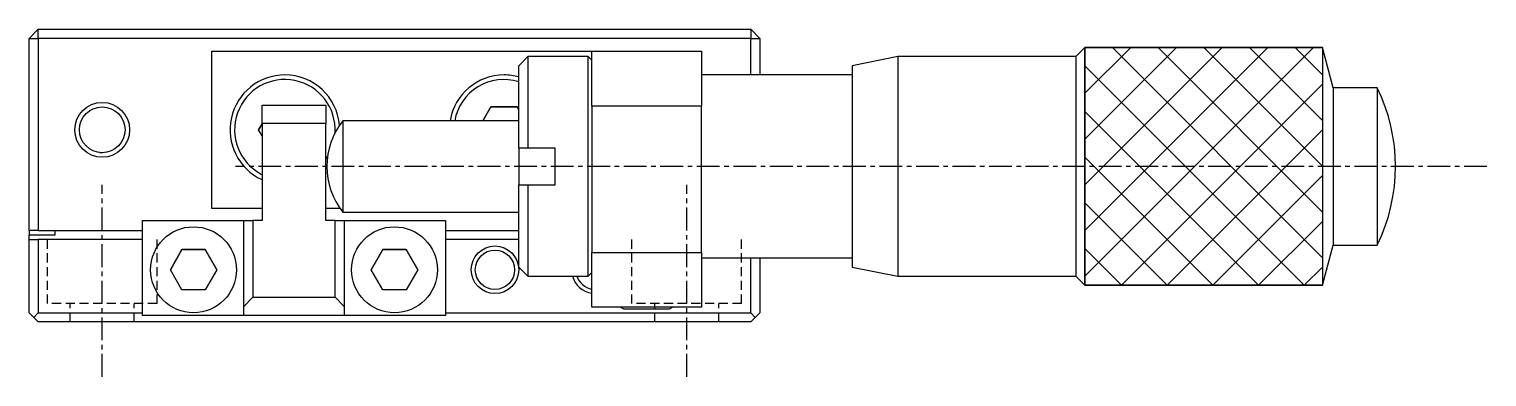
# Model space of a CAD drawing. Extents: x 10 to 355, y 10 to 230.
# Drawn here: x 122.7 to 202.5, y 57 to 76 of the extents above; entities that cross this region are included whole.
import ezdxf

# ---------------------------------------------------------------- set-up
doc = ezdxf.new("R2010")
doc.units = 0
doc.linetypes.add('CENTER', pattern=[2, 1.25, -0.25, 0.25, -0.25])
doc.linetypes.add('DASHED', pattern=[0.75, 0.5, -0.25])
doc.layers.get('0').update_dxf_attribs({"linetype": 'CONTINUOUS'})
doc.layers.add('CENTER', color=1, linetype='CENTER')

msp = doc.modelspace()

# ---------------------------------------------------------------- linework, layer by layer
at = {"color": 7, "linetype": 'CONTINUOUS'}
for p, q in [((122.694926, 75.5), (123.194926, 76)), ((123.194926, 75.5), (123.194926, 76)), ((123.194926, 76), (162.194926, 76)), ((162.194926, 76), (162.194926, 75.5)), ((162.194926, 76), (162.694926, 75.5)), ((122.694926, 75.5), (123.194926, 75.5)), ((122.694926, 65), (122.694926, 75.5)), ((123.194926, 75.5), (123.194926, 65)), ((162.194926, 75.5), (123.194926, 75.5)), ((162.194926, 73.5), (162.194926, 75.5)), ((162.194926, 75.5), (162.694926, 75.5)), ((162.694926, 75.5), (162.694926, 73.5)), ((132.694926, 66.2), (132.694926, 74.8)), ((132.694926, 74.8), (153.494926, 74.8)), ((149.994926, 74.5), (149.494926, 74)), ((149.994926, 74.5), (149.994926, 69.5)), ((153.294926, 74.5), (149.994926, 74.5)), ((153.294926, 62.5), (153.294926, 74.5)), ((153.494926, 74.3), (153.294926, 74.5)), ((153.494926, 71.8), (153.494926, 74.8)), ((153.494926, 74.8), (159.494926, 74.8)), ((159.494926, 74.8), (159.494926, 71.8)), ((170.244925, 74.499996), (167.744926, 73.999997)), ((170.244925, 74.499996), (170.244925, 62.500004)), ((179.99493, 74.499996), (170.244925, 74.499996)), ((180.494932, 74.999999), (179.99493, 74.499996)), ((179.99493, 74.499996), (179.99493, 62.500004)), ((180.494932, 74.999999), (193.494933, 74.999999)), ((180.494932, 62.000001), (180.494932, 74.999999)), ((194.084421, 72.8), (193.494933, 74.999999)), ((193.494933, 74.999999), (193.494933, 62.000001)), ((149.494926, 69.5), (149.494926, 74)), ((167.744926, 73.5), (159.494926, 73.5)), ((167.744926, 73.999997), (167.744926, 63.000003)), ((194.084421, 72.8), (194.084421, 64.2)), ((196.494932, 72.8), (194.084421, 72.8)), ((196.494932, 72.8), (196.494932, 64.2)), ((135.444926, 71.85), (138.944926, 71.85)), ((135.444926, 70.85), (135.444926, 71.85)), ((138.944926, 71.85), (138.944926, 70.85)), ((147.540223, 70.999996), (147.973238, 71.75)), ((147.973238, 71.75), (147.540223, 70.999996)), ((147.973238, 71.75), (149.416614, 71.75)), ((149.416614, 71.75), (147.973238, 71.75)), ((149.416614, 71.75), (149.494926, 71.614359)), ((149.494926, 71.614359), (149.416614, 71.75)), ((159.494926, 71.8), (153.494926, 71.8)), ((153.494926, 71.8), (153.494926, 63.8)), ((159.494926, 63.8), (159.494926, 71.8)), ((135.25155, 70.5), (135.444926, 70.834936)), ((135.444926, 70.834936), (135.25155, 70.5)), ((135.444926, 70.165064), (135.25155, 70.5)), ((135.444926, 70.85), (135.444926, 65.55)), ((138.944926, 70.85), (135.444926, 70.85)), ((138.944926, 65.55), (138.944926, 70.85)), ((139.872435, 70.999996), (139.872435, 66.000004)), ((149.494926, 70.999996), (139.872435, 70.999996)), ((149.494926, 69.539531), (149.494926, 67.499929)), ((149.994926, 69.5), (149.494926, 69.5)), ((151.494926, 69.5), (149.994926, 69.5)), ((151.494926, 67.5), (151.494926, 69.5)), ((149.494926, 63), (149.494926, 67.5)), ((149.494926, 67.5), (149.994926, 67.5)), ((149.994926, 67.5), (149.994926, 62.5)), ((149.994926, 67.5), (151.494926, 67.5)), ((128.894926, 60.35), (128.894926, 65.55)), ((128.894926, 65.55), (134.444926, 65.55)), ((135.444926, 66.2), (132.694926, 66.2)), ((134.444926, 60.85), (134.444926, 65.55)), ((134.444926, 65.55), (134.944926, 65.55)), ((134.944926, 65.55), (134.944926, 61.35)), ((135.444926, 65.55), (134.944926, 65.55)), ((139.722321, 66.2), (138.944926, 66.2)), ((139.444926, 65.55), (138.944926, 65.55)), ((139.444926, 61.35), (139.444926, 65.55)), ((139.444926, 65.55), (139.944926, 65.55)), ((139.872435, 66.000004), (149.494926, 66.000004)), ((139.944926, 65.55), (139.944926, 60.85)), ((139.944926, 65.55), (145.494926, 65.55)), ((145.494926, 65.55), (145.494926, 60.35)), ((123.194926, 65), (122.694926, 65)), ((122.694926, 65), (122.694926, 64.75)), ((124.094926, 64.75), (122.694926, 64.75)), ((122.694926, 64.5), (122.694926, 64.75)), ((123.194926, 65), (128.894926, 65)), ((124.094926, 65), (124.094926, 64.75)), ((145.494926, 65), (149.494926, 65)), ((122.694926, 60.5), (122.694926, 64.5)), ((122.694926, 64.5), (123.194926, 64.5)), ((123.194926, 64.5), (123.194926, 60.5)), ((128.894926, 64.5), (123.194926, 64.5)), ((130.424755, 62.85), (131.059841, 63.95)), ((131.059841, 63.95), (130.424755, 62.85)), ((131.059841, 63.95), (132.330011, 63.95)), ((132.330011, 63.95), (131.059841, 63.95)), ((132.330011, 63.95), (132.965097, 62.85)), ((132.965097, 62.85), (132.330011, 63.95)), ((141.424755, 62.85), (142.059841, 63.95)), ((142.059841, 63.95), (141.424755, 62.85)), ((142.059841, 63.95), (143.330011, 63.95)), ((143.330011, 63.95), (142.059841, 63.95)), ((143.330011, 63.95), (143.965097, 62.85)), ((143.965097, 62.85), (143.330011, 63.95)), ((149.494926, 64.5), (145.494926, 64.5)), ((193.494933, 62.000001), (194.084421, 64.2)), ((194.084421, 64.2), (196.494932, 64.2)), ((153.494926, 63.8), (159.494926, 63.8)), ((153.494926, 60.8), (153.494926, 63.8)), ((159.494926, 63.8), (159.494926, 60.8)), ((159.494926, 63.5), (167.744926, 63.5)), ((162.194926, 60.5), (162.194926, 63.5)), ((162.694926, 63.5), (162.694926, 60.5)), ((131.059841, 61.75), (130.424755, 62.85)), ((132.965097, 62.85), (132.330011, 61.75)), ((142.059841, 61.75), (141.424755, 62.85)), ((143.965097, 62.85), (143.330011, 61.75)), ((149.494926, 63), (149.994926, 62.5)), ((149.994926, 62.5), (153.294926, 62.5)), ((153.294926, 62.5), (153.494926, 62.7)), ((167.744926, 63.000003), (170.244925, 62.500004)), ((170.244925, 62.500004), (179.99493, 62.500004)), ((179.99493, 62.500004), (180.494932, 62.000001)), ((132.330011, 61.75), (131.059841, 61.75)), ((143.330011, 61.75), (142.059841, 61.75)), ((193.494933, 62.000001), (180.494932, 62.000001)), ((134.944926, 61.35), (134.444926, 60.85)), ((134.444926, 60.35), (134.444926, 60.85)), ((134.944926, 61.35), (139.444926, 61.35)), ((139.944926, 60.85), (139.444926, 61.35)), ((139.944926, 60.85), (139.944926, 60.35)), ((159.494926, 60.8), (153.494926, 60.8)), ((155.07021, 60.8), (155.244926, 60.712642)), ((155.244926, 60.712642), (156.494926, 60.712642)), ((156.494926, 60.712642), (157.744926, 60.712642)), ((157.744926, 60.712642), (157.919642, 60.8)), ((122.944926, 60.25), (122.694926, 60.5)), ((123.194926, 60.5), (122.944926, 60.25)), ((122.944926, 60.25), (123.194926, 60)), ((123.194926, 60.5), (128.894926, 60.5)), ((162.194926, 60), (123.194926, 60)), ((134.444926, 60.35), (128.894926, 60.35)), ((139.944926, 60.35), (134.444926, 60.35)), ((145.494926, 60.35), (139.944926, 60.35)), ((145.494926, 60.5), (162.194926, 60.5)), ((162.444926, 60.25), (162.194926, 60.5)), ((162.444926, 60.25), (162.194926, 60)), ((162.694926, 60.5), (162.444926, 60.25))]:
    msp.add_line(p, q, dxfattribs=at)
at = {"color": 3, "linetype": 'CONTINUOUS'}
for p, q in [((180.494932, 74.999999), (180.494932, 62.000001)), ((193.494933, 74.999999), (180.494932, 74.999999)), ((180.494932, 74.994932), (180.499999, 74.999999)), ((180.494932, 72.494932), (182.999999, 74.999999)), ((180.494932, 69.994932), (185.499999, 74.999999)), ((180.494932, 67.494932), (187.999999, 74.999999)), ((180.494932, 64.994932), (190.499999, 74.999999)), ((180.494932, 62.494932), (192.999999, 74.999999)), ((182.000001, 74.999999), (193.494933, 63.505067)), ((184.500001, 74.999999), (193.494933, 66.005067)), ((187.000001, 74.999999), (193.494933, 68.505067)), ((189.500001, 74.999999), (193.494933, 71.005067)), ((192.000001, 74.999999), (193.494933, 73.505067)), ((193.494933, 74.999999), (193.494933, 62.000001)), ((180.494932, 74.005068), (192.499999, 62.000001)), ((182.500001, 62.000001), (193.494933, 72.994933)), ((180.494932, 71.505068), (189.999999, 62.000001)), ((185.000001, 62.000001), (193.494933, 70.494933)), ((126.552801, 69.258106), (126.694926, 69.25)), ((180.494932, 69.005068), (187.499999, 62.000001)), ((187.500001, 62.000001), (193.494933, 67.994933)), ((180.494932, 66.505068), (184.999999, 62.000001)), ((190.000001, 62.000001), (193.494933, 65.494933)), ((180.494932, 64.005068), (182.499999, 62.000001)), ((192.500001, 62.000001), (193.494933, 62.994933)), ((180.494932, 62.000001), (193.494933, 62.000001))]:
    msp.add_line(p, q, dxfattribs=at)
at = {"color": 3, "linetype": 'DASHED'}
for p, q in [((123.694926, 61), (123.694926, 64.5)), ((129.694926, 61), (129.694926, 64.5)), ((155.694926, 61), (155.694926, 64.5)), ((161.694926, 61), (161.694926, 64.5)), ((129.694926, 61), (123.694926, 61)), ((124.944926, 60), (124.944926, 61)), ((128.444926, 60), (128.444926, 61)), ((161.694926, 61), (155.694926, 61)), ((156.944926, 60), (156.944926, 61)), ((160.444926, 60), (160.444926, 61))]:
    msp.add_line(p, q, dxfattribs=at)
at = {"color": 3, "linetype": 'CONTINUOUS'}
for centre, radius in [((126.694926, 70.5), 1.5), ((148.194926, 62.85), 1.3)]:
    msp.add_circle(centre, radius, dxfattribs=at)
at = {"color": 7, "linetype": 'CONTINUOUS'}
for centre, radius in [((126.694926, 70.5), 1.25), ((131.694926, 62.85), 2.35), ((142.694926, 62.85), 2.35), ((148.194926, 62.85), 1.075)]:
    msp.add_circle(centre, radius, dxfattribs=at)
for centre, radius, start, end in [((136.694926, 70.5), 3, 90, 245.105698), ((136.694926, 70.5), 3, 4.698377, 90), ((148.694926, 70.5), 3, 90, 170.406009), ((148.694926, 70.5), 3, 74.53399, 90), ((136.694926, 70.5), 2.75, 356.528056, 242.223044), ((148.694926, 70.5), 2.75, 73.08761, 169.524403), ((187.749932, 68.5), 9.745001, 333.816209, 26.183791), ((142.994931, 68.5), 3.999997, 141.317811, 218.682189), ((136.694926, 70.5), 2.75, 324.437857, 328.198383), ((136.694926, 70.5), 3, 318.590378, 320.076492), ((153.694926, 62.85), 1.075, 199.000802, 259.277848)]:
    msp.add_arc(centre, radius, start, end, dxfattribs=at)
at = {"color": 3, "linetype": 'CONTINUOUS'}
msp.add_arc((153.694926, 62.85), 1.3, 195.618498, 261.150117, dxfattribs=at)
at = {"layer": 'CENTER', "color": 1, "linetype": 'CENTER'}
for p, q in [((202.494933, 68.5), (133.994934, 68.5)), ((126.694926, 57), (126.694926, 67.5)), ((158.694926, 57), (158.694926, 67.5))]:
    msp.add_line(p, q, dxfattribs=at)

doc.saveas('drawing.dxf')
